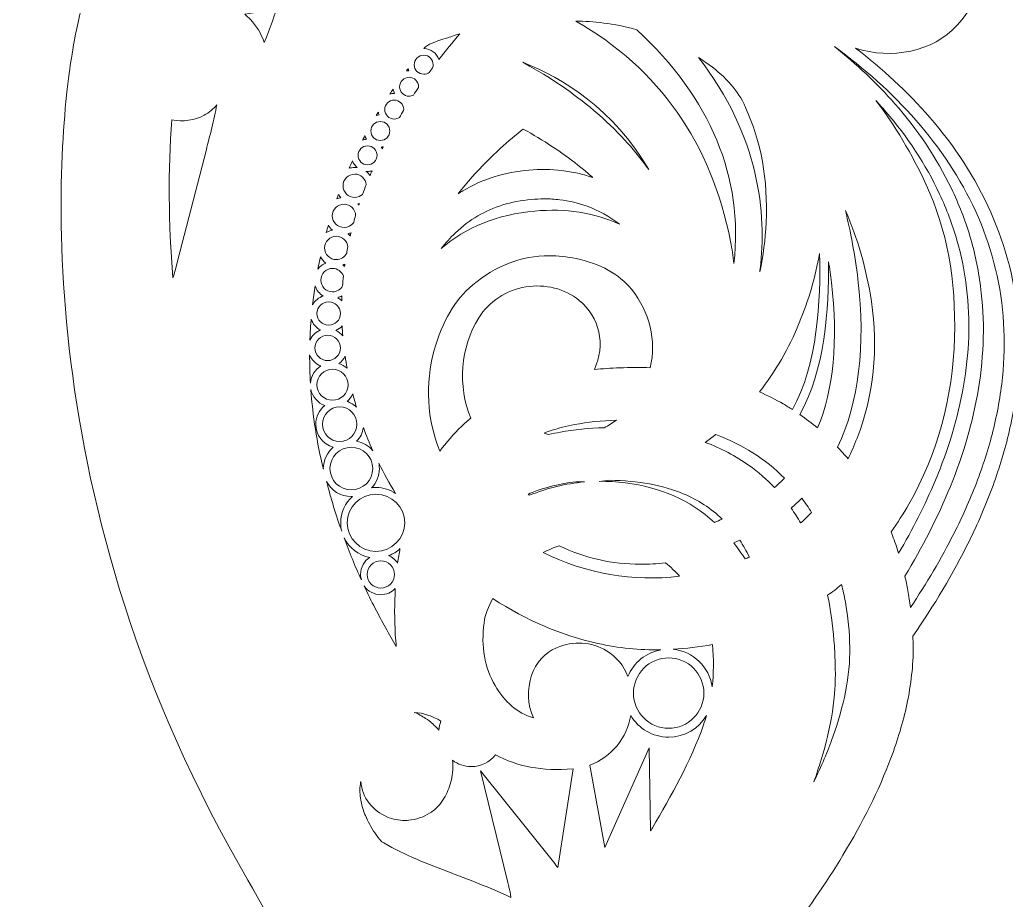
# Model space of a CAD drawing. Header units: millimetres. Extents: x -77 to 1717, y 18 to 332.
# Drawn here: x 282.6 to 396.4, y 149.6 to 251.3 of the extents above; entities that cross this region are included whole.
import ezdxf

# ---------------------------------------------------------------- set-up
doc = ezdxf.new("R2010")
doc.units = ezdxf.units.MM
doc.header["$MEASUREMENT"] = 0
doc.layers.add('Layer 4', color=7, linetype='Continuous')

msp = doc.modelspace()

# ---------------------------------------------------------------- linework, layer by layer
at = {"layer": 'Layer 4', "lineweight": 0}
for points, knots in [([(630.74, 246.83), (629.99, 251.55), (627.43, 263.99), (619.92, 277.61), (610.63, 294.47), (597.24, 307.16), (580.13, 315.32), (570.51, 319.9), (559.72, 324.34), (545.99, 325.76), (530.06, 327.4), (515.48, 326.65), (502.64, 323.53), (492.27, 321.01), (483, 316.95), (475.09, 311.46), (467.44, 306.15), (462.55, 300.58), (459.63, 296.49), (456.71, 300.58), (451.82, 306.15), (444.17, 311.46), (436.26, 316.95), (426.99, 321.01), (416.62, 323.53), (403.78, 326.65), (389.19, 327.4), (373.27, 325.76), (359.54, 324.34), (348.75, 319.9), (339.13, 315.32), (322.02, 307.16), (308.63, 294.47), (299.34, 277.61), (291.83, 263.99), (289.27, 251.55), (288.52, 246.83), (287.32, 239.29), (282.56, 199.48), (306.74, 155.75), (318.11, 135.19), (329.78, 116.27), (357.43, 92.85), (368.82, 83.21), (386.88, 68.64), (412.18, 53.49), (431.77, 41.77), (447.18, 33.53), (457.98, 28.99), (457.98, 28.99), (458.13, 28.92), (458.13, 28.92), (458.13, 28.92), (459.63, 28.25), (459.63, 28.25), (459.63, 28.25), (461.13, 28.92), (461.13, 28.92), (461.13, 28.92), (461.28, 28.99), (461.28, 28.99), (472.08, 33.53), (487.49, 41.77), (507.08, 53.49), (532.38, 68.64), (550.44, 83.21), (561.83, 92.85), (589.48, 116.27), (601.15, 135.19), (612.52, 155.75), (636.7, 199.48), (631.94, 239.29), (630.74, 246.83)], [0, 0, 0, 0, 1, 1, 1, 2, 2, 2, 3, 3, 3, 4, 4, 4, 5, 5, 5, 6, 6, 6, 7, 7, 7, 8, 8, 8, 9, 9, 9, 10, 10, 10, 11, 11, 11, 12, 12, 12, 13, 13, 13, 14, 14, 14, 15, 15, 15, 16, 16, 16, 17, 17, 17, 18, 18, 18, 19, 19, 19, 20, 20, 20, 21, 21, 21, 22, 22, 22, 23, 23, 23, 24, 24, 24, 24]), ([(528.05, 99.96), (525.07, 99.35), (522.75, 97.42), (521.67, 94.67), (520.85, 92.54), (520.91, 90.51), (521.86, 88.62), (522.23, 87.91), (522.76, 87.29), (523.41, 86.83), (523.41, 86.83), (523.88, 86.54), (523.88, 86.54), (523.88, 86.54), (523.94, 86.51), (523.94, 86.51), (524.3, 86.31), (524.69, 86.17), (525.08, 86.07), (525.41, 86), (525.73, 85.95), (526.06, 85.94), (525.21, 85.55), (524.29, 85.17), (523.24, 84.78), (520.78, 83.87), (518.18, 83.13), (515.97, 82.52), (514.52, 82.12), (513.03, 81.73), (511.59, 81.35), (511.59, 81.35), (511.53, 81.33), (511.53, 81.33), (510.18, 80.98), (508.79, 80.62), (507.4, 80.23), (506.64, 81.53), (505.6, 82.66), (504.32, 83.58), (502.28, 85.04), (499.88, 85.82), (497.37, 85.82), (496.55, 85.82), (495.72, 85.73), (494.9, 85.57), (492.85, 85.15), (490.9, 84.21), (489.27, 82.85), (489.17, 83.37), (489.05, 83.89), (488.91, 84.39), (488.71, 85.16), (488.46, 85.94), (488.17, 86.72), (488.06, 87.03), (487.38, 88.58), (487.25, 88.88), (487.25, 88.88), (487.22, 88.94), (487.22, 88.94), (487.21, 88.96), (485.12, 93.07), (485.12, 93.07), (485.12, 93.07), (483.96, 95.36), (483.96, 95.36), (483.96, 95.36), (481.99, 88.75), (481.99, 88.75), (481.73, 87.79), (481.59, 86.96), (481.48, 86.2), (481.47, 86.18), (481.47, 86.16), (481.47, 86.13), (478.93, 88.91), (475.54, 90.43), (471.34, 90.66), (466.36, 90.94), (461.76, 88.02), (459.63, 83.5), (457.5, 88.02), (452.88, 90.94), (447.92, 90.66), (443.72, 90.43), (440.33, 88.91), (437.79, 86.13), (437.79, 86.16), (437.79, 86.19), (437.78, 86.22), (437.67, 86.96), (437.53, 87.79), (437.27, 88.75), (437.27, 88.75), (435.3, 95.36), (435.3, 95.36), (435.3, 95.36), (432.08, 89.02), (432.08, 89.02), (432.08, 89.02), (431.44, 87.62), (431.44, 87.62), (431.32, 87.33), (431.2, 87.03), (431.09, 86.72), (430.8, 85.94), (430.55, 85.16), (430.35, 84.41), (430.21, 83.9), (430.09, 83.38), (429.99, 82.85), (428.36, 84.21), (426.41, 85.15), (424.36, 85.57), (421.02, 86.25), (417.67, 85.54), (414.94, 83.58), (413.66, 82.66), (412.63, 81.53), (411.87, 80.23), (410.47, 80.62), (409.08, 80.98), (407.73, 81.33), (407.73, 81.33), (407.67, 81.35), (407.67, 81.35), (406.23, 81.73), (404.74, 82.12), (403.29, 82.52), (401.08, 83.13), (398.48, 83.87), (396.03, 84.78), (394.98, 85.17), (394.05, 85.55), (393.2, 85.94), (393.53, 85.95), (393.85, 86), (394.18, 86.07), (394.57, 86.17), (394.96, 86.31), (395.32, 86.51), (395.32, 86.51), (395.8, 86.79), (395.8, 86.79), (395.8, 86.79), (395.85, 86.83), (395.85, 86.83), (396.5, 87.29), (397.03, 87.91), (397.4, 88.62), (398.35, 90.51), (398.42, 92.54), (397.59, 94.67), (396.51, 97.42), (394.19, 99.35), (391.21, 99.96), (388.11, 100.59), (384.78, 99.64), (382.73, 97.54), (381.79, 96.57), (381.07, 95.58), (380.54, 94.53), (380.42, 94.96), (380.37, 95.45), (380.33, 95.92), (380.27, 96.47), (380.25, 97.01), (380.22, 97.56), (380.17, 98.66), (380.14, 99.76), (380.1, 100.86), (380.03, 103.06), (379.98, 105.26), (379.89, 107.46), (379.81, 109.66), (379.71, 111.86), (379.57, 114.06), (379.43, 116.26), (379.25, 118.46), (379.02, 120.65), (378.8, 122.85), (378.53, 125.04), (378.19, 127.23), (378.11, 127.78), (378.01, 128.32), (377.92, 128.87), (377.87, 129.14), (377.83, 129.41), (377.77, 129.7), (377.72, 129.98), (377.66, 130.26), (377.58, 130.54), (377.31, 131.65), (376.91, 132.74), (376.44, 133.78), (375.48, 135.88), (374.17, 137.79), (372.65, 139.52), (371.9, 140.39), (371.09, 141.21), (370.24, 141.99), (369.91, 142.29), (369.57, 142.59), (369.22, 142.87), (369.71, 143.49), (370.19, 144.1), (370.66, 144.72), (373.33, 148.23), (375.59, 151.52), (377.57, 154.8), (379.88, 158.59), (381.69, 162.25), (383.11, 165.99), (383.89, 168.08), (384.51, 170.16), (384.95, 172.18), (385.44, 174.51), (385.69, 176.75), (385.68, 178.84), (385.68, 179.25), (385.66, 179.67), (385.64, 180.08), (388.07, 183.59), (390.28, 187.25), (392.16, 191.1), (393.14, 193.03), (393.97, 195.05), (394.76, 197.08), (395.49, 199.13), (396.17, 201.2), (396.67, 203.33), (397.16, 205.46), (397.56, 207.61), (397.74, 209.79), (397.93, 211.97), (397.97, 214.17), (397.82, 216.35), (397.52, 220.73), (396.41, 225.04), (394.64, 229.03), (392.87, 233.04), (390.44, 236.71), (387.6, 239.99), (385.02, 242.96), (382.11, 245.62), (379.01, 247.99), (383.14, 246.62), (387.99, 247.59), (390.72, 250.6), (392.74, 252.84), (393.86, 255.2), (394.05, 257.64), (394.83, 257.26), (395.69, 257.02), (396.56, 256.97), (396.56, 256.97), (396.66, 256.97), (396.66, 256.97), (396.66, 256.97), (396.68, 256.97), (396.68, 256.97), (396.96, 256.97), (397.3, 256.97), (397.7, 257.02), (397.7, 257.02), (397.81, 257.04), (397.81, 257.04), (397.87, 257.05), (397.92, 257.06), (397.98, 257.07), (398.2, 257.11), (398.47, 257.15), (398.82, 257.26), (398.87, 257.28), (398.92, 257.29), (398.99, 257.31), (399.18, 257.37), (399.42, 257.45), (399.72, 257.58), (399.72, 257.58), (399.9, 257.67), (399.9, 257.67), (400.09, 257.76), (400.33, 257.88), (400.6, 258.03), (401.8, 258.76), (402.78, 259.88), (403.37, 261.18), (404.41, 263.47), (404.34, 266.14), (403.17, 268.49), (402.63, 269.61), (401.83, 270.61), (400.87, 271.37), (400.48, 271.69), (400.07, 271.97), (399.65, 272.22), (401.4, 272.49), (403.1, 272.93), (404.78, 273.44), (406.53, 273.99), (408.24, 274.64), (409.91, 275.38), (413.26, 276.86), (416.46, 278.68), (419.42, 280.85), (420.17, 281.38), (420.89, 281.96), (421.61, 282.52), (422.31, 283.12), (423.03, 283.69), (423.7, 284.32), (425.07, 285.54), (426.35, 286.87), (427.59, 288.22), (429.85, 290.76), (431.88, 293.51), (433.66, 296.42), (434.74, 296.27), (435.82, 296.08), (436.89, 295.86), (436.66, 295.74), (436.43, 295.62), (436.2, 295.48), (435.89, 295.3), (435.6, 295.12), (435.32, 294.94), (435.07, 294.77), (434.76, 294.55), (434.37, 294.23), (434.37, 294.23), (430.93, 291.23), (430.93, 291.23), (430.93, 291.23), (435.56, 289.58), (435.56, 289.58), (436.8, 289.14), (438.08, 288.87), (439.48, 288.75), (440, 288.71), (440.52, 288.69), (441.04, 288.71), (440.89, 288.16), (440.8, 287.61), (440.77, 287.05), (440.69, 285.61), (441.05, 284.16), (441.8, 282.93), (441.93, 282.72), (442.07, 282.53), (442.23, 282.32), (442.23, 282.32), (442.36, 282.13), (442.36, 282.13), (442.55, 281.9), (442.73, 281.73), (442.88, 281.57), (442.92, 281.53), (442.96, 281.49), (443.03, 281.43), (443.25, 281.2), (443.47, 281.04), (443.65, 280.9), (443.7, 280.87), (443.74, 280.83), (443.79, 280.8), (443.79, 280.8), (443.91, 280.71), (443.91, 280.71), (444.21, 280.5), (444.52, 280.34), (444.8, 280.19), (444.8, 280.19), (444.89, 280.15), (444.89, 280.15), (446.29, 279.52), (447.97, 279.41), (449.36, 279.87), (450.04, 280.07), (450.66, 280.35), (451.23, 280.72), (451.55, 280.93), (451.83, 281.15), (452.09, 281.38), (452.09, 281.38), (452.29, 281.58), (452.29, 281.58), (452.43, 281.71), (452.54, 281.85), (452.69, 282.05), (452.69, 282.05), (453.05, 282.64), (453.05, 282.64), (453.05, 282.64), (453.07, 282.69), (453.07, 282.69), (453.46, 283.45), (453.67, 284.29), (453.68, 285.11), (453.69, 285.62), (453.63, 286.13), (453.49, 286.63), (453.49, 286.63), (453.04, 287.71), (453.04, 287.71), (453.04, 287.71), (452.98, 287.82), (452.98, 287.82), (452.76, 288.2), (452.49, 288.56), (452.18, 288.87), (452.73, 288.68), (453.29, 288.43), (453.86, 288.12), (454.37, 287.83), (456.57, 286.04), (458.29, 284.56), (458.29, 284.56), (459.63, 283.41), (459.63, 283.41), (459.63, 283.41), (460.97, 284.56), (460.97, 284.56), (462.69, 286.04), (464.88, 287.82), (465.35, 288.09), (465.96, 288.42), (466.52, 288.68), (467.08, 288.87), (466.77, 288.56), (466.5, 288.2), (466.28, 287.82), (466.28, 287.82), (465.82, 286.75), (465.82, 286.75), (465.82, 286.75), (465.77, 286.63), (465.77, 286.63), (465.63, 286.13), (465.57, 285.62), (465.58, 285.12), (465.59, 284.29), (465.8, 283.44), (466.21, 282.65), (466.21, 282.65), (466.53, 282.11), (466.53, 282.11), (466.53, 282.11), (466.58, 282.03), (466.58, 282.03), (466.71, 281.86), (466.83, 281.71), (466.96, 281.59), (466.96, 281.59), (467.17, 281.38), (467.17, 281.38), (467.43, 281.15), (467.71, 280.93), (468.04, 280.72), (468.6, 280.35), (469.22, 280.07), (469.86, 279.88), (471.29, 279.42), (472.98, 279.52), (474.37, 280.15), (474.37, 280.15), (474.5, 280.21), (474.5, 280.21), (474.75, 280.34), (475.05, 280.5), (475.35, 280.71), (475.35, 280.71), (475.47, 280.8), (475.47, 280.8), (475.52, 280.83), (475.56, 280.87), (475.61, 280.91), (475.79, 281.04), (476.01, 281.2), (476.26, 281.46), (476.3, 281.5), (476.34, 281.54), (476.39, 281.58), (476.53, 281.73), (476.71, 281.9), (476.92, 282.16), (476.92, 282.16), (477.04, 282.32), (477.04, 282.32), (477.19, 282.53), (477.33, 282.72), (477.49, 282.97), (478.21, 284.16), (478.57, 285.61), (478.49, 287.04), (478.46, 287.61), (478.37, 288.16), (478.22, 288.71), (478.74, 288.69), (479.26, 288.71), (479.78, 288.75), (481.18, 288.86), (482.46, 289.14), (483.7, 289.58), (483.7, 289.58), (488.33, 291.23), (488.33, 291.23), (488.33, 291.23), (484.85, 294.26), (484.85, 294.26), (484.5, 294.55), (484.2, 294.76), (483.92, 294.95), (483.65, 295.13), (483.37, 295.3), (483.05, 295.49), (482.82, 295.62), (482.59, 295.75), (482.37, 295.86), (483.43, 296.08), (484.5, 296.26), (485.57, 296.41), (487.35, 293.51), (489.37, 290.76), (491.63, 288.22), (492.87, 286.87), (494.15, 285.54), (495.53, 284.32), (496.2, 283.69), (496.92, 283.12), (497.61, 282.52), (498.34, 281.96), (499.05, 281.38), (499.8, 280.85), (502.76, 278.68), (505.97, 276.86), (509.31, 275.38), (510.99, 274.64), (512.7, 273.99), (514.44, 273.44), (516.14, 272.93), (517.84, 272.48), (519.61, 272.21), (519.19, 271.96), (518.78, 271.69), (518.41, 271.39), (517.43, 270.61), (516.64, 269.61), (516.1, 268.51), (514.93, 266.14), (514.85, 263.47), (515.89, 261.19), (516.48, 259.88), (517.47, 258.75), (518.7, 258.01), (518.92, 257.89), (519.12, 257.78), (519.36, 257.67), (519.36, 257.67), (519.57, 257.57), (519.57, 257.57), (519.84, 257.45), (520.08, 257.37), (520.29, 257.31), (520.34, 257.29), (520.4, 257.27), (520.49, 257.24), (520.79, 257.15), (521.06, 257.11), (521.28, 257.07), (521.34, 257.06), (521.39, 257.05), (521.45, 257.04), (521.45, 257.04), (521.6, 257.02), (521.6, 257.02), (521.96, 256.97), (522.3, 256.97), (522.6, 256.97), (522.6, 256.97), (522.63, 256.97), (522.63, 256.97), (522.63, 256.97), (522.73, 256.97), (522.73, 256.97), (523.58, 257.02), (524.44, 257.26), (525.21, 257.64), (525.41, 255.2), (526.52, 252.84), (528.54, 250.6), (531.22, 247.64), (535.94, 246.65), (540.02, 247.91), (536.95, 245.56), (534.08, 242.93), (531.54, 239.99), (528.69, 236.71), (526.26, 233.04), (524.49, 229.03), (522.72, 225.04), (521.62, 220.73), (521.32, 216.35), (521.17, 214.17), (521.2, 211.97), (521.39, 209.79), (521.58, 207.61), (521.98, 205.46), (522.47, 203.33), (522.96, 201.2), (523.65, 199.13), (524.38, 197.08), (525.16, 195.05), (525.99, 193.03), (526.97, 191.1), (528.88, 187.19), (531.13, 183.47), (533.61, 179.92), (533.61, 179.92), (533.61, 179.92), (533.61, 179.92), (533.6, 179.56), (533.58, 179.19), (533.58, 178.83), (533.57, 176.75), (533.82, 174.51), (534.31, 172.17), (534.75, 170.15), (535.37, 168.07), (536.15, 165.98), (537.57, 162.25), (539.38, 158.59), (541.69, 154.8), (543.67, 151.52), (545.93, 148.22), (548.6, 144.72), (549.04, 144.14), (549.5, 143.56), (549.95, 142.98), (549.56, 142.66), (549.18, 142.33), (548.81, 141.99), (547.96, 141.21), (547.14, 140.39), (546.39, 139.52), (544.88, 137.79), (543.56, 135.88), (542.61, 133.78), (542.13, 132.74), (541.74, 131.65), (541.46, 130.54), (541.39, 130.26), (541.33, 129.98), (541.28, 129.7), (541.22, 129.41), (541.17, 129.14), (541.13, 128.87), (541.04, 128.32), (540.94, 127.78), (540.86, 127.23), (540.52, 125.04), (540.25, 122.85), (540.02, 120.65), (539.79, 118.46), (539.62, 116.26), (539.48, 114.06), (539.33, 111.86), (539.23, 109.66), (539.15, 107.46), (539.06, 105.26), (539.02, 103.06), (538.94, 100.86), (538.91, 99.76), (538.88, 98.66), (538.83, 97.56), (538.8, 97.01), (538.77, 96.47), (538.72, 95.92), (538.68, 95.55), (538.64, 95.17), (538.57, 94.81), (538.06, 95.76), (537.39, 96.66), (536.53, 97.54), (534.48, 99.64), (531.15, 100.59), (528.05, 99.96)], [0, 0, 0, 0, 1, 1, 1, 2, 2, 2, 3, 3, 3, 4, 4, 4, 5, 5, 5, 6, 6, 6, 7, 7, 7, 8, 8, 8, 9, 9, 9, 10, 10, 10, 11, 11, 11, 12, 12, 12, 13, 13, 13, 14, 14, 14, 15, 15, 15, 16, 16, 16, 17, 17, 17, 18, 18, 18, 19, 19, 19, 20, 20, 20, 21, 21, 21, 22, 22, 22, 23, 23, 23, 24, 24, 24, 25, 25, 25, 26, 26, 26, 27, 27, 27, 28, 28, 28, 29, 29, 29, 30, 30, 30, 31, 31, 31, 32, 32, 32, 33, 33, 33, 34, 34, 34, 35, 35, 35, 36, 36, 36, 37, 37, 37, 38, 38, 38, 39, 39, 39, 40, 40, 40, 41, 41, 41, 42, 42, 42, 43, 43, 43, 44, 44, 44, 45, 45, 45, 46, 46, 46, 47, 47, 47, 48, 48, 48, 49, 49, 49, 50, 50, 50, 51, 51, 51, 52, 52, 52, 53, 53, 53, 54, 54, 54, 55, 55, 55, 56, 56, 56, 57, 57, 57, 58, 58, 58, 59, 59, 59, 60, 60, 60, 61, 61, 61, 62, 62, 62, 63, 63, 63, 64, 64, 64, 65, 65, 65, 66, 66, 66, 67, 67, 67, 68, 68, 68, 69, 69, 69, 70, 70, 70, 71, 71, 71, 72, 72, 72, 73, 73, 73, 74, 74, 74, 75, 75, 75, 76, 76, 76, 77, 77, 77, 78, 78, 78, 79, 79, 79, 80, 80, 80, 81, 81, 81, 82, 82, 82, 83, 83, 83, 84, 84, 84, 85, 85, 85, 86, 86, 86, 87, 87, 87, 88, 88, 88, 89, 89, 89, 90, 90, 90, 91, 91, 91, 92, 92, 92, 93, 93, 93, 94, 94, 94, 95, 95, 95, 96, 96, 96, 97, 97, 97, 98, 98, 98, 99, 99, 99, 100, 100, 100, 101, 101, 101, 102, 102, 102, 103, 103, 103, 104, 104, 104, 105, 105, 105, 106, 106, 106, 107, 107, 107, 108, 108, 108, 109, 109, 109, 110, 110, 110, 111, 111, 111, 112, 112, 112, 113, 113, 113, 114, 114, 114, 115, 115, 115, 116, 116, 116, 117, 117, 117, 118, 118, 118, 119, 119, 119, 120, 120, 120, 121, 121, 121, 122, 122, 122, 123, 123, 123, 124, 124, 124, 125, 125, 125, 126, 126, 126, 127, 127, 127, 128, 128, 128, 129, 129, 129, 130, 130, 130, 131, 131, 131, 132, 132, 132, 133, 133, 133, 134, 134, 134, 135, 135, 135, 136, 136, 136, 137, 137, 137, 138, 138, 138, 139, 139, 139, 140, 140, 140, 141, 141, 141, 142, 142, 142, 143, 143, 143, 144, 144, 144, 145, 145, 145, 146, 146, 146, 147, 147, 147, 148, 148, 148, 149, 149, 149, 150, 150, 150, 151, 151, 151, 152, 152, 152, 153, 153, 153, 154, 154, 154, 155, 155, 155, 156, 156, 156, 157, 157, 157, 158, 158, 158, 159, 159, 159, 160, 160, 160, 161, 161, 161, 162, 162, 162, 163, 163, 163, 164, 164, 164, 165, 165, 165, 166, 166, 166, 167, 167, 167, 168, 168, 168, 169, 169, 169, 170, 170, 170, 171, 171, 171, 172, 172, 172, 173, 173, 173, 174, 174, 174, 175, 175, 175, 176, 176, 176, 177, 177, 177, 178, 178, 178, 179, 179, 179, 180, 180, 180, 181, 181, 181, 182, 182, 182, 183, 183, 183, 184, 184, 184, 185, 185, 185, 186, 186, 186, 187, 187, 187, 188, 188, 188, 189, 189, 189, 190, 190, 190, 191, 191, 191, 192, 192, 192, 193, 193, 193, 194, 194, 194, 195, 195, 195, 196, 196, 196, 197, 197, 197, 198, 198, 198, 199, 199, 199, 200, 200, 200, 201, 201, 201, 202, 202, 202, 203, 203, 203, 204, 204, 204, 205, 205, 205, 206, 206, 206, 207, 207, 207, 208, 208, 208, 209, 209, 209, 210, 210, 210, 211, 211, 211, 212, 212, 212, 213, 213, 213, 214, 214, 214, 215, 215, 215, 216, 216, 216, 217, 217, 217, 218, 218, 218, 219, 219, 219, 220, 220, 220, 221, 221, 221, 222, 222, 222, 223, 223, 223, 224, 224, 224, 225, 225, 225, 226, 226, 226, 227, 227, 227, 228, 228, 228, 229, 229, 229, 229]), ([(310.79, 248.64), (310.42, 249.67), (309.87, 250.58), (309.19, 251.29), (308.98, 251.51), (308.76, 251.71), (308.53, 251.9), (309.87, 252.04), (311.19, 252.55), (312.28, 253.39), (312.36, 253.45), (312.43, 253.51), (312.51, 253.57), (312.06, 251.92), (311.43, 250.26), (310.79, 248.64)], [0, 0, 0, 0, 1, 1, 1, 2, 2, 2, 3, 3, 3, 4, 4, 4, 5, 5, 5, 5]), ([(346.76, 251.1), (348.66, 251.09), (351.1, 250.87), (353.77, 250.12), (362.33, 242.17), (366.1, 233.09), (364.99, 223.13), (364.9, 223.96), (364.78, 224.8), (364.61, 225.64), (362.35, 237.05), (356.35, 245.6), (346.76, 251.1)], [0, 0, 0, 0, 1, 1, 1, 2, 2, 2, 3, 3, 3, 4, 4, 4, 4]), ([(330.94, 246.68), (330.69, 247.4), (330.01, 247.93), (329.2, 247.94), (329.76, 248.49), (330.3, 248.66), (331.78, 249.14), (332.23, 249.28), (332.75, 249.45), (333.36, 249.65), (332.51, 248.66), (331.71, 247.67), (330.94, 246.68)], [0, 0, 0, 0, 1, 1, 1, 2, 2, 2, 3, 3, 3, 4, 4, 4, 4]), ([(330.22, 245.72), (330.09, 245.54), (329.96, 245.37), (329.83, 245.19), (329.65, 245.06), (329.43, 244.98), (329.19, 244.98), (328.58, 244.98), (328.09, 245.47), (328.09, 246.07), (328.09, 246.68), (328.58, 247.17), (329.19, 247.17), (329.79, 247.17), (330.28, 246.68), (330.28, 246.07), (330.28, 245.95), (330.26, 245.83), (330.22, 245.72)], [0, 0, 0, 0, 1, 1, 1, 2, 2, 2, 3, 3, 3, 4, 4, 4, 5, 5, 5, 6, 6, 6, 6]), ([(385.07, 185.37), (384.96, 185.92), (384.85, 186.46), (384.72, 187), (386.72, 190.32), (388.51, 193.78), (389.97, 197.38), (391.46, 201.01), (392.57, 204.81), (393.22, 208.69), (393.54, 210.64), (393.72, 212.6), (393.77, 214.58), (393.83, 216.55), (393.71, 218.53), (393.45, 220.48), (393.2, 222.44), (392.79, 224.38), (392.23, 226.27), (391.66, 228.16), (390.94, 230), (390.09, 231.78), (388.39, 235.33), (386.15, 238.61), (383.57, 241.56), (381.46, 243.97), (379.11, 246.16), (376.61, 248.16), (376.82, 248.01), (377.03, 247.86), (377.23, 247.7), (380.63, 245.16), (383.78, 242.29), (386.51, 239.06), (389.24, 235.84), (391.55, 232.27), (393.21, 228.41), (394.87, 224.55), (395.88, 220.43), (396.12, 216.24), (396.24, 214.15), (396.19, 212.05), (395.98, 209.96), (395.78, 207.87), (395.38, 205.81), (394.88, 203.77), (394.39, 201.72), (393.71, 199.73), (392.98, 197.75), (392.2, 195.79), (391.37, 193.85), (390.4, 191.97), (388.91, 189.01), (387.21, 186.15), (385.36, 183.39), (385.28, 184.05), (385.18, 184.71), (385.07, 185.37)], [0, 0, 0, 0, 1, 1, 1, 2, 2, 2, 3, 3, 3, 4, 4, 4, 5, 5, 5, 6, 6, 6, 7, 7, 7, 8, 8, 8, 9, 9, 9, 10, 10, 10, 11, 11, 11, 12, 12, 12, 13, 13, 13, 14, 14, 14, 15, 15, 15, 16, 16, 16, 17, 17, 17, 18, 18, 18, 19, 19, 19, 19]), ([(349.27, 240.41), (346.94, 242.43), (344.29, 244.29), (341.39, 245.92), (341.39, 245.92), (340.61, 246.36), (340.61, 246.36), (345.24, 244.54), (351.1, 240.96), (355.16, 233.96), (354.41, 235.01), (353.59, 236.03), (352.71, 237.03), (351.82, 238), (350.62, 239.26), (349.27, 240.41)], [0, 0, 0, 0, 1, 1, 1, 2, 2, 2, 3, 3, 3, 4, 4, 4, 5, 5, 5, 5]), ([(360.89, 246.92), (361.18, 246.73), (361.46, 246.54), (361.75, 246.34), (363.83, 244.87), (365.23, 243.35), (366.14, 241.59), (366.14, 241.59), (366.17, 241.5), (366.17, 241.5), (366.22, 241.38), (366.27, 241.26), (366.32, 241.15), (368.14, 237.18), (368.93, 232.83), (368.71, 227.86), (368.71, 227.86), (368.71, 227.86), (368.71, 227.86), (368.62, 225.9), (368.38, 224), (367.97, 222.17), (367.99, 222.29), (368, 222.4), (368.01, 222.51), (368.77, 228.78), (367.99, 237.77), (360.89, 246.92)], [0, 0, 0, 0, 1, 1, 1, 2, 2, 2, 3, 3, 3, 4, 4, 4, 5, 5, 5, 6, 6, 6, 7, 7, 7, 8, 8, 8, 9, 9, 9, 9]), ([(327.39, 245.62), (327.41, 245.54), (327.43, 245.46), (327.46, 245.38), (327.37, 245.38), (327.28, 245.37), (327.19, 245.36), (327.25, 245.45), (327.32, 245.54), (327.39, 245.62)], [0, 0, 0, 0, 1, 1, 1, 2, 2, 2, 3, 3, 3, 3]), ([(327.99, 242.55), (327.84, 242.48), (327.68, 242.43), (327.5, 242.43), (326.9, 242.43), (326.41, 242.92), (326.41, 243.52), (326.41, 244.13), (326.9, 244.62), (327.5, 244.62), (328.1, 244.62), (328.6, 244.13), (328.6, 243.52), (328.6, 243.49), (328.59, 243.47), (328.59, 243.44), (328.38, 243.14), (328.19, 242.85), (327.99, 242.55)], [0, 0, 0, 0, 1, 1, 1, 2, 2, 2, 3, 3, 3, 4, 4, 4, 5, 5, 5, 6, 6, 6, 6]), ([(325.66, 243.25), (325.69, 243.08), (325.74, 242.91), (325.81, 242.76), (325.8, 242.76), (325.79, 242.76), (325.79, 242.76), (325.61, 242.76), (325.44, 242.73), (325.28, 242.68), (325.41, 242.87), (325.53, 243.06), (325.66, 243.25)], [0, 0, 0, 0, 1, 1, 1, 2, 2, 2, 3, 3, 3, 4, 4, 4, 4]), ([(305.04, 240.13), (304.85, 239.25), (304.62, 238.33), (304.39, 237.43), (304.39, 237.43), (304.39, 237.41), (304.39, 237.41), (304.29, 237.03), (304.19, 236.65), (304.1, 236.28), (304.1, 236.28), (301.05, 224.44), (301.05, 224.44), (301.05, 224.44), (300.51, 222.31), (300.51, 222.31), (300.42, 222.02), (300.33, 221.74), (300.23, 221.45), (299.72, 227.86), (299.68, 233.88), (300.12, 239.71), (301.41, 239.45), (302.74, 239.64), (303.85, 240.24), (304.42, 240.55), (304.91, 240.96), (305.3, 241.43), (305.23, 241.02), (305.14, 240.59), (305.04, 240.13)], [0, 0, 0, 0, 1, 1, 1, 2, 2, 2, 3, 3, 3, 4, 4, 4, 5, 5, 5, 6, 6, 6, 7, 7, 7, 8, 8, 8, 9, 9, 9, 10, 10, 10, 10]), ([(326.88, 240.9), (326.88, 240.86), (326.87, 240.83), (326.87, 240.79), (326.71, 240.52), (326.54, 240.25), (326.38, 239.98), (326.21, 239.87), (326.01, 239.8), (325.79, 239.8), (325.18, 239.8), (324.69, 240.29), (324.69, 240.9), (324.69, 241.5), (325.18, 241.99), (325.79, 241.99), (326.39, 241.99), (326.88, 241.5), (326.88, 240.9)], [0, 0, 0, 0, 1, 1, 1, 2, 2, 2, 3, 3, 3, 4, 4, 4, 5, 5, 5, 6, 6, 6, 6]), ([(383.29, 191.7), (383.24, 191.84), (383.19, 191.98), (383.13, 192.13), (383.86, 193.15), (384.55, 194.22), (385.18, 195.32), (388.48, 201.14), (390.26, 207.61), (390.45, 214.55), (390.64, 221.25), (389.57, 227.02), (387.18, 232.21), (385.53, 235.79), (383.59, 239.04), (381.38, 241.93), (381.77, 241.51), (382.15, 241.08), (382.53, 240.65), (385, 237.76), (387.13, 234.57), (388.73, 231.13), (389.53, 229.42), (390.2, 227.64), (390.72, 225.83), (391.25, 224.01), (391.61, 222.15), (391.84, 220.28), (392.06, 218.4), (392.16, 216.51), (392.09, 214.62), (392.02, 212.73), (391.82, 210.85), (391.5, 208.98), (390.83, 205.25), (389.73, 201.6), (388.25, 198.09), (387.03, 195.19), (385.59, 192.37), (384, 189.65), (383.78, 190.34), (383.55, 191.03), (383.29, 191.7)], [0, 0, 0, 0, 1, 1, 1, 2, 2, 2, 3, 3, 3, 4, 4, 4, 5, 5, 5, 6, 6, 6, 7, 7, 7, 8, 8, 8, 9, 9, 9, 10, 10, 10, 11, 11, 11, 12, 12, 12, 13, 13, 13, 14, 14, 14, 14]), ([(323.95, 240.61), (323.97, 240.49), (324, 240.38), (324.04, 240.27), (323.93, 240.26), (323.82, 240.24), (323.71, 240.21), (323.79, 240.35), (323.87, 240.47), (323.95, 240.61)], [0, 0, 0, 0, 1, 1, 1, 2, 2, 2, 3, 3, 3, 3]), ([(325.28, 238.42), (325.28, 237.81), (324.78, 237.32), (324.18, 237.32), (323.58, 237.32), (323.09, 237.81), (323.09, 238.42), (323.09, 239.02), (323.58, 239.51), (324.18, 239.51), (324.78, 239.51), (325.28, 239.02), (325.28, 238.42)], [0, 0, 0, 0, 1, 1, 1, 2, 2, 2, 3, 3, 3, 4, 4, 4, 4]), ([(340.68, 238.63), (342.98, 237.37), (345.1, 235.98), (346.97, 234.49), (346.97, 234.49), (347.82, 233.81), (347.82, 233.81), (348, 233.66), (348.17, 233.51), (348.34, 233.36), (348.34, 233.36), (348.65, 233.09), (348.65, 233.09), (348.67, 233.07), (348.7, 233.05), (348.72, 233.03), (346.45, 233.82), (343.91, 234.13), (341.33, 233.9), (338.57, 233.68), (335.93, 232.85), (333.71, 231.51), (333.52, 231.4), (333.34, 231.28), (333.16, 231.17), (333.68, 231.82), (334.22, 232.48), (334.79, 233.12), (335.82, 234.28), (336.91, 235.38), (338.03, 236.41), (338.94, 237.24), (339.83, 237.98), (340.68, 238.63)], [0, 0, 0, 0, 1, 1, 1, 2, 2, 2, 3, 3, 3, 4, 4, 4, 5, 5, 5, 6, 6, 6, 7, 7, 7, 8, 8, 8, 9, 9, 9, 10, 10, 10, 11, 11, 11, 11]), ([(322.41, 237.88), (322.45, 237.73), (322.51, 237.59), (322.59, 237.46), (322.44, 237.45), (322.28, 237.42), (322.14, 237.37), (322.23, 237.54), (322.32, 237.71), (322.41, 237.88)], [0, 0, 0, 0, 1, 1, 1, 2, 2, 2, 3, 3, 3, 3]), ([(322.7, 236.7), (323.31, 236.7), (323.8, 236.21), (323.8, 235.61), (323.8, 235), (323.31, 234.51), (322.7, 234.51), (322.1, 234.51), (321.61, 235), (321.61, 235.61), (321.61, 236.21), (322.1, 236.7), (322.7, 236.7)], [0, 0, 0, 0, 1, 1, 1, 2, 2, 2, 3, 3, 3, 4, 4, 4, 4]), ([(324.4, 236.36), (324.37, 236.43), (324.33, 236.5), (324.29, 236.57), (324.37, 236.57), (324.45, 236.57), (324.52, 236.59), (324.48, 236.51), (324.44, 236.43), (324.4, 236.36)], [0, 0, 0, 0, 1, 1, 1, 2, 2, 2, 3, 3, 3, 3]), ([(320.96, 234.96), (321.07, 234.66), (321.26, 234.39), (321.51, 234.19), (321.42, 234.2), (321.32, 234.21), (321.22, 234.21), (321, 234.21), (320.78, 234.17), (320.58, 234.11), (320.71, 234.39), (320.83, 234.68), (320.96, 234.96)], [0, 0, 0, 0, 1, 1, 1, 2, 2, 2, 3, 3, 3, 4, 4, 4, 4]), ([(321.22, 233.44), (321.92, 233.44), (322.49, 232.91), (322.56, 232.23), (322.41, 231.85), (322.27, 231.48), (322.13, 231.1), (321.89, 230.88), (321.58, 230.74), (321.22, 230.74), (320.48, 230.74), (319.88, 231.35), (319.88, 232.09), (319.88, 232.83), (320.48, 233.44), (321.22, 233.44)], [0, 0, 0, 0, 1, 1, 1, 2, 2, 2, 3, 3, 3, 4, 4, 4, 5, 5, 5, 5]), ([(322.7, 233.74), (322.88, 233.74), (323.05, 233.78), (323.22, 233.82), (323.14, 233.64), (323.06, 233.46), (322.98, 233.27), (322.85, 233.46), (322.7, 233.62), (322.52, 233.76), (322.58, 233.75), (322.64, 233.74), (322.7, 233.74)], [0, 0, 0, 0, 1, 1, 1, 2, 2, 2, 3, 3, 3, 4, 4, 4, 4]), ([(319.32, 231.02), (319.33, 231.04), (319.35, 231.07), (319.36, 231.09), (319.43, 230.96), (319.52, 230.83), (319.62, 230.71), (319.47, 230.68), (319.31, 230.64), (319.17, 230.58), (319.22, 230.72), (319.27, 230.87), (319.32, 231.02)], [0, 0, 0, 0, 1, 1, 1, 2, 2, 2, 3, 3, 3, 4, 4, 4, 4]), ([(321.71, 229.86), (321.67, 229.91), (321.63, 229.96), (321.59, 230.01), (321.65, 230.02), (321.71, 230.03), (321.77, 230.05), (321.75, 229.98), (321.73, 229.92), (321.71, 229.86)], [0, 0, 0, 0, 1, 1, 1, 2, 2, 2, 3, 3, 3, 3]), ([(351.79, 227.66), (348.84, 228.99), (345.57, 229.5), (342.02, 229.17), (337.69, 228.78), (334.06, 227.32), (331.2, 224.83), (331.71, 225.49), (332.26, 226.1), (332.84, 226.65), (333.65, 227.42), (334.52, 228.08), (335.44, 228.61), (337.19, 229.66), (339.27, 230.3), (341.62, 230.51), (342.11, 230.56), (342.6, 230.58), (343.08, 230.58), (343.69, 230.58), (344.3, 230.55), (344.89, 230.47), (345.99, 230.34), (347.05, 230.08), (348.05, 229.72), (349.36, 229.24), (350.62, 228.54), (351.79, 227.66)], [0, 0, 0, 0, 1, 1, 1, 2, 2, 2, 3, 3, 3, 4, 4, 4, 5, 5, 5, 6, 6, 6, 7, 7, 7, 8, 8, 8, 9, 9, 9, 9]), ([(319.99, 229.97), (320.72, 229.97), (321.31, 229.39), (321.33, 228.67), (321.25, 228.4), (321.18, 228.13), (321.11, 227.87), (320.86, 227.51), (320.45, 227.28), (319.99, 227.28), (319.25, 227.28), (318.64, 227.88), (318.64, 228.62), (318.64, 229.37), (319.25, 229.97), (319.99, 229.97)], [0, 0, 0, 0, 1, 1, 1, 2, 2, 2, 3, 3, 3, 4, 4, 4, 5, 5, 5, 5]), ([(378.16, 200.56), (377.78, 201.02), (377.37, 201.48), (376.96, 201.92), (379.41, 207.07), (380.2, 213.59), (379.3, 221.29), (378.97, 224.1), (378.45, 226.8), (377.86, 229.22), (379.28, 226.02), (380.28, 222.51), (380.86, 218.74), (381.69, 213.26), (381.14, 207.94), (379.2, 202.93), (378.88, 202.12), (378.54, 201.32), (378.16, 200.56)], [0, 0, 0, 0, 1, 1, 1, 2, 2, 2, 3, 3, 3, 4, 4, 4, 5, 5, 5, 6, 6, 6, 6]), ([(318.18, 227.53), (318.31, 227.32), (318.47, 227.13), (318.66, 226.98), (318.4, 226.92), (318.16, 226.82), (317.94, 226.68), (318.02, 226.97), (318.1, 227.25), (318.18, 227.53)], [0, 0, 0, 0, 1, 1, 1, 2, 2, 2, 3, 3, 3, 3]), ([(320.43, 226.55), (320.56, 226.58), (320.68, 226.62), (320.8, 226.67), (320.76, 226.54), (320.74, 226.41), (320.71, 226.29), (320.62, 226.38), (320.53, 226.47), (320.43, 226.55)], [0, 0, 0, 0, 1, 1, 1, 2, 2, 2, 3, 3, 3, 3]), ([(320.44, 225.03), (320.39, 224.79), (320.34, 224.54), (320.3, 224.3), (320.07, 223.86), (319.62, 223.56), (319.1, 223.56), (318.36, 223.56), (317.75, 224.17), (317.75, 224.91), (317.75, 225.65), (318.36, 226.26), (319.1, 226.26), (319.8, 226.26), (320.38, 225.72), (320.44, 225.03)], [0, 0, 0, 0, 1, 1, 1, 2, 2, 2, 3, 3, 3, 4, 4, 4, 5, 5, 5, 5]), ([(317.26, 223.88), (317.41, 223.6), (317.63, 223.35), (317.9, 223.17), (317.53, 223.03), (317.21, 222.79), (316.98, 222.48), (317.06, 222.95), (317.15, 223.41), (317.26, 223.88)], [0, 0, 0, 0, 1, 1, 1, 2, 2, 2, 3, 3, 3, 3]), ([(348.88, 210.86), (350.2, 213.73), (349.52, 216.92), (347.13, 218.86), (345.46, 220.22), (343.21, 220.78), (340.97, 220.41), (338.7, 220.03), (336.72, 218.73), (335.55, 216.85), (333.42, 213.43), (333.08, 208.96), (334.62, 205.25), (334.26, 204.95), (333.9, 204.63), (333.56, 204.31), (332.64, 203.42), (331.79, 202.46), (331.04, 201.44), (329.56, 205.14), (329.33, 209.22), (330.4, 213.1), (331.32, 216.43), (332.77, 218.9), (334.84, 220.64), (337.49, 222.87), (340.47, 224.01), (343.68, 224.01), (344.68, 224.01), (345.72, 223.9), (346.77, 223.68), (349.62, 223.09), (351.71, 221.93), (353.16, 220.14), (355.28, 217.49), (356.06, 214.23), (355.34, 211.08), (354.19, 211.12), (353, 211.12), (351.81, 211.07), (350.79, 211.04), (349.82, 210.97), (348.88, 210.86)], [0, 0, 0, 0, 1, 1, 1, 2, 2, 2, 3, 3, 3, 4, 4, 4, 5, 5, 5, 6, 6, 6, 7, 7, 7, 8, 8, 8, 9, 9, 9, 10, 10, 10, 11, 11, 11, 12, 12, 12, 13, 13, 13, 14, 14, 14, 14]), ([(370.68, 206.9), (369.81, 207.4), (368.89, 207.87), (367.93, 208.29), (369.77, 210.62), (371.32, 213.29), (372.53, 216.25), (373.61, 218.9), (374.39, 221.58), (374.87, 224.26), (375.03, 218.98), (374.64, 211.44), (371.75, 206.25), (371.4, 206.47), (371.04, 206.69), (370.68, 206.9)], [0, 0, 0, 0, 1, 1, 1, 2, 2, 2, 3, 3, 3, 4, 4, 4, 5, 5, 5, 5]), ([(372.6, 205.67), (375.46, 210.75), (375.99, 217.95), (375.91, 223.3), (376.04, 222.52), (376.15, 221.73), (376.24, 220.93), (377.03, 214.2), (376.49, 208.55), (374.64, 204.12), (373.98, 204.67), (373.3, 205.19), (372.6, 205.67)], [0, 0, 0, 0, 1, 1, 1, 2, 2, 2, 3, 3, 3, 4, 4, 4, 4]), ([(319.92, 221.66), (319.88, 221.28), (319.85, 220.9), (319.82, 220.52), (319.58, 220.12), (319.15, 219.85), (318.66, 219.85), (317.92, 219.85), (317.31, 220.45), (317.31, 221.2), (317.31, 221.94), (317.92, 222.55), (318.66, 222.55), (319.24, 222.55), (319.73, 222.17), (319.92, 221.66)], [0, 0, 0, 0, 1, 1, 1, 2, 2, 2, 3, 3, 3, 4, 4, 4, 5, 5, 5, 5]), ([(320.06, 222.78), (320, 222.84), (319.93, 222.89), (319.86, 222.94), (319.94, 222.97), (320.02, 223), (320.09, 223.04), (320.08, 222.95), (320.07, 222.87), (320.06, 222.78)], [0, 0, 0, 0, 1, 1, 1, 2, 2, 2, 3, 3, 3, 3]), ([(316.65, 220.54), (316.81, 220.04), (317.16, 219.62), (317.6, 219.36), (317.07, 219.2), (316.62, 218.83), (316.36, 218.35), (316.44, 219.09), (316.54, 219.81), (316.65, 220.54)], [0, 0, 0, 0, 1, 1, 1, 2, 2, 2, 3, 3, 3, 3]), ([(319.57, 217.34), (319.57, 216.6), (318.96, 215.99), (318.22, 215.99), (317.47, 215.99), (316.87, 216.6), (316.87, 217.34), (316.87, 218.08), (317.47, 218.69), (318.22, 218.69), (318.96, 218.69), (319.57, 218.08), (319.57, 217.34)], [0, 0, 0, 0, 1, 1, 1, 2, 2, 2, 3, 3, 3, 4, 4, 4, 4]), ([(319.73, 218.81), (319.6, 218.95), (319.44, 219.07), (319.27, 219.17), (319.44, 219.22), (319.6, 219.3), (319.75, 219.39), (319.74, 219.19), (319.74, 219), (319.73, 218.81)], [0, 0, 0, 0, 1, 1, 1, 2, 2, 2, 3, 3, 3, 3]), ([(316.13, 215.92), (316.15, 216.18), (316.18, 216.44), (316.2, 216.7), (316.38, 216.15), (316.77, 215.69), (317.28, 215.44), (316.73, 215.22), (316.29, 214.79), (316.05, 214.25), (316.07, 214.81), (316.1, 215.37), (316.13, 215.92)], [0, 0, 0, 0, 1, 1, 1, 2, 2, 2, 3, 3, 3, 4, 4, 4, 4]), ([(319.77, 215.9), (319.79, 215.52), (319.82, 215.13), (319.85, 214.75), (319.63, 215.02), (319.36, 215.24), (319.04, 215.39), (319.32, 215.51), (319.57, 215.68), (319.77, 215.9)], [0, 0, 0, 0, 1, 1, 1, 2, 2, 2, 3, 3, 3, 3]), ([(319.57, 213.36), (319.57, 212.56), (318.91, 211.9), (318.1, 211.9), (317.29, 211.9), (316.64, 212.56), (316.64, 213.36), (316.64, 214.17), (317.29, 214.83), (318.1, 214.83), (318.91, 214.83), (319.57, 214.17), (319.57, 213.36)], [0, 0, 0, 0, 1, 1, 1, 2, 2, 2, 3, 3, 3, 4, 4, 4, 4]), ([(317.31, 211.28), (316.64, 210.86), (316.18, 210.14), (316.11, 209.31), (316.05, 210.39), (316.02, 211.48), (316.02, 212.56), (316.25, 211.97), (316.72, 211.5), (317.31, 211.28)], [0, 0, 0, 0, 1, 1, 1, 2, 2, 2, 3, 3, 3, 3]), ([(320.12, 212.41), (320.19, 211.95), (320.26, 211.49), (320.35, 211.03), (320.08, 211.26), (319.76, 211.45), (319.4, 211.55), (319.71, 211.77), (319.96, 212.07), (320.12, 212.41)], [0, 0, 0, 0, 1, 1, 1, 2, 2, 2, 3, 3, 3, 3]), ([(318.66, 210.9), (319.65, 210.9), (320.45, 210.09), (320.45, 209.11), (320.45, 208.12), (319.65, 207.32), (318.66, 207.32), (317.67, 207.32), (316.87, 208.12), (316.87, 209.11), (316.87, 210.09), (317.67, 210.9), (318.66, 210.9)], [0, 0, 0, 0, 1, 1, 1, 2, 2, 2, 3, 3, 3, 4, 4, 4, 4]), ([(317.77, 206.71), (317.14, 206.2), (316.73, 205.43), (316.73, 204.55), (316.73, 203.29), (317.59, 202.22), (318.75, 201.9), (318.05, 201.3), (317.6, 200.42), (317.6, 199.43), (317.6, 199.4), (317.61, 199.38), (317.61, 199.35), (316.86, 202.43), (316.38, 205.52), (316.16, 208.58), (316.34, 207.71), (316.96, 207.01), (317.77, 206.71)], [0, 0, 0, 0, 1, 1, 1, 2, 2, 2, 3, 3, 3, 4, 4, 4, 5, 5, 5, 6, 6, 6, 6]), ([(321, 208.06), (321.13, 207.55), (321.27, 207.03), (321.43, 206.52), (321.12, 206.82), (320.75, 207.05), (320.34, 207.18), (320.62, 207.42), (320.84, 207.72), (321, 208.06)], [0, 0, 0, 0, 1, 1, 1, 2, 2, 2, 3, 3, 3, 3]), ([(319.49, 206.55), (320.59, 206.55), (321.48, 205.65), (321.48, 204.55), (321.48, 203.46), (320.59, 202.56), (319.49, 202.56), (318.39, 202.56), (317.5, 203.46), (317.5, 204.55), (317.5, 205.65), (318.39, 206.55), (319.49, 206.55)], [0, 0, 0, 0, 1, 1, 1, 2, 2, 2, 3, 3, 3, 4, 4, 4, 4]), ([(344.96, 203.64), (344.52, 203.56), (344.05, 203.47), (343.55, 203.35), (343.39, 203.41), (343.23, 203.47), (343.08, 203.54), (343.38, 203.65), (343.69, 203.76), (344.03, 203.87), (344.73, 204.08), (345.65, 204.34), (346.6, 204.51), (348.09, 204.8), (349.71, 204.97), (351.42, 205.02), (350.98, 204.7), (350.52, 204.4), (350.03, 204.15), (348.25, 204.1), (346.54, 203.93), (344.96, 203.64)], [0, 0, 0, 0, 1, 1, 1, 2, 2, 2, 3, 3, 3, 4, 4, 4, 5, 5, 5, 6, 6, 6, 7, 7, 7, 7]), ([(323.31, 201.5), (322.84, 202.06), (322.19, 202.46), (321.44, 202.6), (321.85, 203.01), (322.13, 203.56), (322.22, 204.16), (322.55, 203.26), (322.92, 202.38), (323.31, 201.5)], [0, 0, 0, 0, 1, 1, 1, 2, 2, 2, 3, 3, 3, 3]), ([(366.74, 199.79), (365.22, 200.88), (363.52, 201.78), (361.68, 202.46), (362.09, 202.74), (362.5, 203.04), (362.9, 203.35), (365.91, 202.26), (368.63, 200.53), (370.83, 198.32), (370.46, 197.95), (370.07, 197.59), (369.66, 197.24), (368.76, 198.18), (367.79, 199.04), (366.74, 199.79)], [0, 0, 0, 0, 1, 1, 1, 2, 2, 2, 3, 3, 3, 4, 4, 4, 5, 5, 5, 5]), ([(320.83, 201.89), (322.19, 201.89), (323.3, 200.79), (323.3, 199.43), (323.3, 198.07), (322.19, 196.97), (320.83, 196.97), (319.48, 196.97), (318.37, 198.07), (318.37, 199.43), (318.37, 200.79), (319.48, 201.89), (320.83, 201.89)], [0, 0, 0, 0, 1, 1, 1, 2, 2, 2, 3, 3, 3, 4, 4, 4, 4]), ([(324.07, 199.43), (324.07, 199.64), (324.04, 199.85), (324, 200.05), (324.59, 198.86), (325.24, 197.7), (325.95, 196.56), (325.3, 197), (324.52, 197.25), (323.68, 197.25), (323.51, 197.25), (323.35, 197.24), (323.18, 197.22), (323.73, 197.8), (324.07, 198.57), (324.07, 199.43)], [0, 0, 0, 0, 1, 1, 1, 2, 2, 2, 3, 3, 3, 4, 4, 4, 5, 5, 5, 5]), ([(320.83, 196.2), (320.88, 196.2), (320.92, 196.2), (320.96, 196.21), (320.13, 195.46), (319.61, 194.38), (319.61, 193.18), (319.61, 192.84), (319.65, 192.51), (319.73, 192.19), (319.07, 194.06), (318.48, 195.98), (317.97, 197.95), (318.51, 196.91), (319.59, 196.2), (320.83, 196.2)], [0, 0, 0, 0, 1, 1, 1, 2, 2, 2, 3, 3, 3, 4, 4, 4, 5, 5, 5, 5]), ([(341.4, 196.35), (341.35, 196.39), (341.3, 196.43), (341.25, 196.48), (341.41, 196.55), (341.56, 196.61), (341.72, 196.67), (343.21, 197.27), (344.86, 197.68), (346.74, 197.9), (347.07, 197.89), (347.4, 197.88), (347.73, 197.89), (345.55, 197.7), (343.46, 197.19), (341.4, 196.35)], [0, 0, 0, 0, 1, 1, 1, 2, 2, 2, 3, 3, 3, 4, 4, 4, 5, 5, 5, 5]), ([(352.49, 197.78), (351.46, 197.91), (350.44, 197.97), (349.44, 197.96), (349.85, 197.99), (350.26, 198.04), (350.66, 198.09), (353.94, 198.03), (356.8, 197.51), (359.15, 196.52), (360.83, 195.83), (362.36, 194.83), (363.64, 193.6), (363.34, 193.47), (363.05, 193.34), (362.75, 193.22), (359.93, 195.77), (356.48, 197.3), (352.49, 197.78)], [0, 0, 0, 0, 1, 1, 1, 2, 2, 2, 3, 3, 3, 4, 4, 4, 5, 5, 5, 6, 6, 6, 6]), ([(323.68, 196.48), (325.5, 196.48), (326.99, 195), (326.99, 193.18), (326.99, 191.35), (325.5, 189.87), (323.68, 189.87), (321.86, 189.87), (320.37, 191.35), (320.37, 193.18), (320.37, 195), (321.86, 196.48), (323.68, 196.48)], [0, 0, 0, 0, 1, 1, 1, 2, 2, 2, 3, 3, 3, 4, 4, 4, 4]), ([(372.83, 196), (373.23, 195.48), (373.6, 194.94), (373.95, 194.38), (373.55, 193.96), (373.13, 193.54), (372.69, 193.15), (372.35, 193.75), (371.98, 194.32), (371.6, 194.86), (372.03, 195.23), (372.44, 195.61), (372.83, 196)], [0, 0, 0, 0, 1, 1, 1, 2, 2, 2, 3, 3, 3, 4, 4, 4, 4]), ([(322.96, 189.17), (322.32, 188.75), (321.9, 188.03), (321.9, 187.21), (321.9, 186.99), (321.93, 186.78), (321.99, 186.57), (321.27, 188.15), (320.61, 189.77), (320, 191.44), (320.56, 190.27), (321.65, 189.41), (322.96, 189.17)], [0, 0, 0, 0, 1, 1, 1, 2, 2, 2, 3, 3, 3, 4, 4, 4, 4]), ([(325.14, 189.38), (325.63, 189.56), (326.07, 189.84), (326.45, 190.19), (326.35, 189.64), (326.26, 189.09), (326.18, 188.52), (325.93, 188.9), (325.56, 189.2), (325.14, 189.38)], [0, 0, 0, 0, 1, 1, 1, 2, 2, 2, 3, 3, 3, 3]), ([(354.21, 188.38), (355.14, 188.38), (356.11, 188.44), (357.08, 188.56), (357.69, 188.07), (358.26, 187.53), (358.72, 187.01), (353.4, 186.33), (347.92, 187.28), (342.99, 189.74), (343.59, 190.05), (344.2, 190.31), (344.81, 190.52), (347.8, 189.1), (350.96, 188.38), (354.21, 188.38)], [0, 0, 0, 0, 1, 1, 1, 2, 2, 2, 3, 3, 3, 4, 4, 4, 5, 5, 5, 5]), ([(366.28, 189.01), (365.86, 189.65), (365.43, 190.26), (364.97, 190.84), (365.2, 190.94), (365.44, 191.05), (365.67, 191.16), (366.06, 190.56), (366.43, 189.91), (366.77, 189.21), (366.6, 189.14), (366.44, 189.07), (366.28, 189.01)], [0, 0, 0, 0, 1, 1, 1, 2, 2, 2, 3, 3, 3, 4, 4, 4, 4]), ([(324.24, 188.79), (325.11, 188.79), (325.82, 188.08), (325.82, 187.21), (325.82, 186.34), (325.11, 185.64), (324.24, 185.64), (323.37, 185.64), (322.66, 186.34), (322.66, 187.21), (322.66, 188.08), (323.37, 188.79), (324.24, 188.79)], [0, 0, 0, 0, 1, 1, 1, 2, 2, 2, 3, 3, 3, 4, 4, 4, 4]), ([(325.91, 180.24), (325.91, 180.24), (325.91, 180.22), (325.91, 180.22), (325.94, 179.76), (325.98, 179.31), (326.02, 178.87), (325.19, 180.33), (324.36, 181.81), (323.58, 183.29), (323.14, 184.14), (322.71, 185.01), (322.3, 185.89), (322.72, 185.27), (323.44, 184.87), (324.24, 184.87), (324.89, 184.87), (325.49, 185.14), (325.91, 185.57), (325.81, 183.85), (325.81, 182.06), (325.91, 180.24)], [0, 0, 0, 0, 1, 1, 1, 2, 2, 2, 3, 3, 3, 4, 4, 4, 5, 5, 5, 6, 6, 6, 7, 7, 7, 7]), ([(374.23, 163.28), (374.23, 163.28), (374.23, 163.28), (374.23, 163.28), (374.88, 165.1), (375.39, 166.81), (375.79, 168.49), (376.26, 170.45), (376.54, 172.27), (376.65, 174.04), (376.68, 174.46), (376.69, 174.86), (376.69, 175.26), (376.69, 175.26), (376.7, 175.53), (376.7, 175.53), (376.7, 175.95), (376.69, 176.35), (376.68, 176.75), (376.68, 176.75), (376.68, 176.92), (376.68, 176.92), (376.65, 177.89), (376.6, 178.77), (376.54, 179.6), (376.4, 181.36), (376.15, 183.11), (375.8, 184.8), (376.35, 185.2), (376.89, 185.61), (377.42, 186.04), (377.58, 185.39), (377.73, 184.72), (377.85, 184.04), (378.17, 182.29), (378.34, 180.51), (378.36, 178.76), (378.39, 177.15), (378.23, 175.47), (377.87, 173.64), (377.53, 171.96), (377.04, 170.21), (376.41, 168.45), (375.81, 166.77), (375.08, 165.05), (374.21, 163.24), (374.22, 163.25), (374.22, 163.27), (374.23, 163.28)], [0, 0, 0, 0, 1, 1, 1, 2, 2, 2, 3, 3, 3, 4, 4, 4, 5, 5, 5, 6, 6, 6, 7, 7, 7, 8, 8, 8, 9, 9, 9, 10, 10, 10, 11, 11, 11, 12, 12, 12, 13, 13, 13, 14, 14, 14, 15, 15, 15, 16, 16, 16, 16]), ([(344.52, 178.74), (343.12, 178.11), (342.12, 177.02), (341.64, 175.58), (341.08, 173.89), (341.16, 172.2), (341.85, 170.64), (339.98, 171.23), (338.55, 172.45), (337.42, 174.38), (336.21, 176.45), (335.78, 178.89), (336.16, 181.63), (336.29, 182.59), (336.63, 183.52), (337.17, 184.41), (341.12, 181.86), (345.09, 180.17), (349.28, 179.24), (351.67, 178.71), (354.08, 178.47), (356.57, 178.51), (354.84, 178.2), (353.41, 177.02), (352.75, 175.44), (352.29, 176.66), (351.44, 177.69), (350.3, 178.39), (348.58, 179.45), (346.42, 179.58), (344.52, 178.74)], [0, 0, 0, 0, 1, 1, 1, 2, 2, 2, 3, 3, 3, 4, 4, 4, 5, 5, 5, 6, 6, 6, 7, 7, 7, 8, 8, 8, 9, 9, 9, 10, 10, 10, 10]), ([(362.48, 174.24), (362.15, 176.52), (360.3, 178.32), (357.98, 178.56), (359.47, 178.65), (360.97, 178.83), (362.51, 179.12), (362.67, 177.41), (362.66, 175.79), (362.48, 174.24)], [0, 0, 0, 0, 1, 1, 1, 2, 2, 2, 3, 3, 3, 3]), ([(357.46, 177.57), (359.7, 177.57), (361.52, 175.74), (361.52, 173.5), (361.52, 171.26), (359.7, 169.44), (357.46, 169.44), (355.22, 169.44), (353.39, 171.26), (353.39, 173.5), (353.39, 175.74), (355.22, 177.57), (357.46, 177.57)], [0, 0, 0, 0, 1, 1, 1, 2, 2, 2, 3, 3, 3, 4, 4, 4, 4]), ([(331.17, 170.26), (331.05, 169.92), (330.98, 169.57), (330.95, 169.22), (330.81, 169.38), (330.64, 169.59), (330.37, 169.82), (330.33, 169.86), (330.28, 169.9), (330.23, 169.95), (330.07, 170.08), (329.88, 170.26), (329.61, 170.45), (329.61, 170.45), (329.4, 170.58), (329.4, 170.58), (329.21, 170.71), (329.01, 170.83), (328.77, 170.97), (328.55, 171.08), (328.32, 171.19), (328.08, 171.28), (329.19, 171.21), (330.21, 170.87), (331.17, 170.26)], [0, 0, 0, 0, 1, 1, 1, 2, 2, 2, 3, 3, 3, 4, 4, 4, 5, 5, 5, 6, 6, 6, 7, 7, 7, 8, 8, 8, 8]), ([(355.58, 157.93), (355.52, 157.82), (355.45, 157.71), (355.38, 157.59), (355.38, 157.59), (355.2, 167.17), (355.2, 167.17), (355.2, 167.17), (350.1, 155.66), (350.1, 155.66), (350.1, 155.66), (348.36, 165.17), (348.36, 165.17), (350.79, 166.09), (352.72, 168.36), (353.08, 170.92), (353.97, 169.42), (355.6, 168.42), (357.46, 168.42), (359.31, 168.42), (360.93, 169.41), (361.82, 170.9), (361.71, 170.54), (361.6, 170.19), (361.48, 169.84), (359.98, 165.59), (357.75, 161.63), (355.58, 157.93)], [0, 0, 0, 0, 1, 1, 1, 2, 2, 2, 3, 3, 3, 4, 4, 4, 5, 5, 5, 6, 6, 6, 7, 7, 7, 8, 8, 8, 9, 9, 9, 9]), ([(344.65, 153.35), (344.53, 153.53), (344.38, 153.75), (344.18, 154.01), (344.18, 154.01), (335.76, 164.54), (335.76, 164.54), (335.76, 164.54), (338.9, 151.62), (338.9, 151.62), (338.9, 151.62), (338.97, 151.33), (338.97, 151.33), (339.01, 151.18), (339.05, 151.04), (339.08, 150.87), (339.08, 150.87), (339.09, 150.81), (339.09, 150.81), (339.11, 150.73), (339.13, 150.64), (339.15, 150.54), (339.15, 150.54), (339.16, 150.47), (339.16, 150.47), (339.18, 150.38), (339.19, 150.28), (339.21, 150.17), (339.23, 150.08), (339.24, 149.99), (339.25, 149.9), (337.79, 150.62), (336.3, 151.2), (334.85, 151.77), (334.85, 151.77), (334.37, 151.96), (334.37, 151.96), (333.7, 152.22), (333.02, 152.48), (332.34, 152.74), (329.71, 153.74), (326.99, 154.78), (324.59, 156.21), (324.48, 156.27), (324.38, 156.33), (324.28, 156.39), (324.02, 156.71), (323.78, 157.03), (323.57, 157.33), (323.12, 157.99), (322.75, 158.67), (322.46, 159.35), (322.2, 159.94), (322.01, 160.6), (321.89, 161.39), (321.79, 161.99), (321.8, 162.63), (321.91, 163.24), (321.92, 163.26), (321.92, 163.28), (321.92, 163.3), (322, 162.36), (322.35, 161.46), (322.9, 160.78), (323.44, 160.09), (324.15, 159.55), (324.95, 159.22), (325.3, 159.07), (325.66, 158.96), (326.02, 158.89), (326.02, 158.89), (326.73, 158.81), (326.73, 158.81), (326.98, 158.8), (327.23, 158.8), (327.48, 158.82), (328.3, 158.9), (329.13, 159.17), (329.87, 159.63), (329.87, 159.63), (329.99, 159.7), (329.99, 159.7), (330.08, 159.76), (330.24, 159.86), (330.42, 160.01), (330.68, 160.23), (330.85, 160.43), (330.96, 160.56), (330.96, 160.56), (331.04, 160.65), (331.04, 160.65), (331.26, 160.93), (331.45, 161.22), (331.65, 161.57), (331.98, 162.17), (332.22, 162.82), (332.38, 163.49), (332.56, 164.22), (332.6, 164.99), (332.51, 165.74), (333.12, 165.29), (333.86, 165.02), (334.66, 165.02), (335.77, 165.02), (336.79, 165.53), (337.48, 166.38), (339.96, 165.01), (342.82, 164.48), (346.42, 164.74), (346.42, 164.74), (344.65, 153.35), (344.65, 153.35)], [0, 0, 0, 0, 1, 1, 1, 2, 2, 2, 3, 3, 3, 4, 4, 4, 5, 5, 5, 6, 6, 6, 7, 7, 7, 8, 8, 8, 9, 9, 9, 10, 10, 10, 11, 11, 11, 12, 12, 12, 13, 13, 13, 14, 14, 14, 15, 15, 15, 16, 16, 16, 17, 17, 17, 18, 18, 18, 19, 19, 19, 20, 20, 20, 21, 21, 21, 22, 22, 22, 23, 23, 23, 24, 24, 24, 25, 25, 25, 26, 26, 26, 27, 27, 27, 28, 28, 28, 29, 29, 29, 30, 30, 30, 31, 31, 31, 32, 32, 32, 33, 33, 33, 34, 34, 34, 35, 35, 35, 36, 36, 36, 37, 37, 37, 37])]:
    msp.add_open_spline(points, degree=3, knots=knots, dxfattribs=at)

doc.saveas('drawing.dxf')
